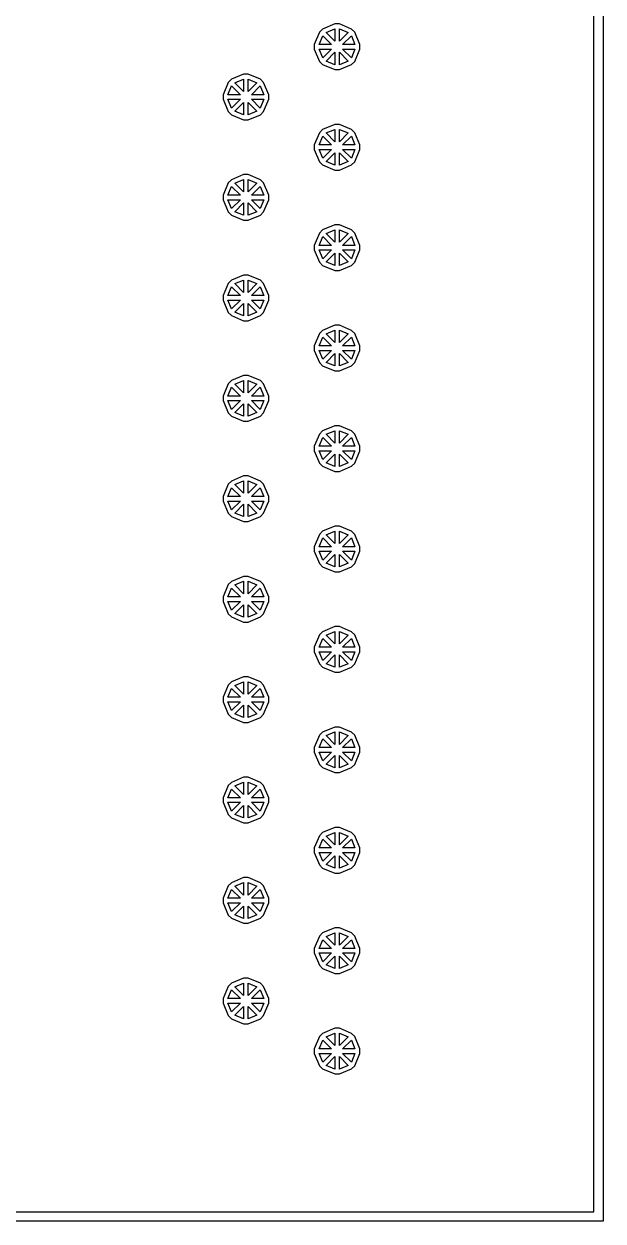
# Model space of a CAD drawing. Extents: x 0 to 194465, y -118660 to 40475.
# Drawn here: x 45330 to 58025, y 0 to 26222 of the extents above; entities that cross this region are included whole.
import ezdxf

# ---------------------------------------------------------------- set-up
doc = ezdxf.new("R2010")
doc.units = 13
doc.layers.add('Control 1 - Push up', color=6, linetype='Continuous')
doc.layers.add('Control 2 - Push down', color=1, linetype='Continuous')

msp = doc.modelspace()

# ---------------------------------------------------------------- linework, layer by layer
at = {"layer": 'Control 1 - Push up'}
for points in [[(50584, 22740), (50513, 22810), (50245, 22922), (50145, 22922), (49877, 22810), (49806, 22740), (49695, 22472), (49695, 22372), (49806, 22103), (49877, 22033), (50145, 21922), (50245, 21922), (50513, 22033), (50584, 22103), (50695, 22372), (50695, 22472)], [(49803, 22472), (49883, 22663), (50074, 22472)], [(50145, 22542), (49953, 22734), (50145, 22813)], [(50245, 22813), (50437, 22734), (50245, 22542)], [(50507, 22663), (50587, 22472), (50316, 22472)], [(49803, 22372), (50074, 22372), (49883, 22180)], [(49953, 22109), (50145, 22301), (50145, 22030)], [(50245, 22030), (50245, 22301), (50437, 22109)], [(50316, 22372), (50587, 22372), (50507, 22180)], [(52584, 21640), (52513, 21710), (52245, 21822), (52145, 21822), (51877, 21710), (51806, 21640), (51695, 21372), (51695, 21272), (51806, 21003), (51877, 20933), (52145, 20822), (52245, 20822), (52513, 20933), (52584, 21003), (52695, 21272), (52695, 21372)], [(51803, 21372), (51883, 21563), (52074, 21372)], [(52145, 21442), (51953, 21634), (52145, 21713)], [(52245, 21713), (52437, 21634), (52245, 21442)], [(52507, 21563), (52587, 21372), (52316, 21372)], [(51803, 21272), (52074, 21272), (51883, 21080)], [(52316, 21272), (52587, 21272), (52507, 21080)], [(51953, 21009), (52145, 21201), (52145, 20930)], [(52245, 20930), (52245, 21201), (52437, 21009)], [(50584, 20540), (50513, 20610), (50245, 20722), (50145, 20722), (49877, 20610), (49806, 20540), (49695, 20272), (49695, 20172), (49806, 19903), (49877, 19833), (50145, 19722), (50245, 19722), (50513, 19833), (50584, 19903), (50695, 20172), (50695, 20272)], [(49803, 20272), (49883, 20463), (50074, 20272)], [(50145, 20342), (49953, 20534), (50145, 20613)], [(50245, 20613), (50437, 20534), (50245, 20342)], [(50507, 20463), (50587, 20272), (50316, 20272)], [(49803, 20172), (50074, 20172), (49883, 19980)], [(49953, 19909), (50145, 20101), (50145, 19830)], [(50245, 19830), (50245, 20101), (50437, 19909)], [(50316, 20172), (50587, 20172), (50507, 19980)]]:
    msp.add_lwpolyline(points, close=True, dxfattribs=at)
at = {"layer": 'Control 2 - Push down'}
for points in [[(200, 40075), (200, 200), (57825, 200), (57825, 40275), (0, 40275), (0, 40475), (58025, 40475), (58025, 0), (0, 0), (0, 40075)], [(52584, 26040), (52513, 26110), (52245, 26222), (52145, 26222), (51877, 26110), (51806, 26040), (51695, 25772), (51695, 25672), (51806, 25403), (51877, 25333), (52145, 25222), (52245, 25222), (52513, 25333), (52584, 25403), (52695, 25672), (52695, 25772)], [(51803, 25772), (51883, 25963), (52074, 25772)], [(52145, 25842), (51953, 26034), (52145, 26113)], [(52245, 26113), (52437, 26034), (52245, 25842)], [(52507, 25963), (52587, 25772), (52316, 25772)], [(51803, 25672), (52074, 25672), (51883, 25480)], [(51953, 25409), (52145, 25601), (52145, 25330)], [(52245, 25330), (52245, 25601), (52437, 25409)], [(52316, 25672), (52587, 25672), (52507, 25480)], [(50584, 24940), (50513, 25010), (50245, 25122), (50145, 25122), (49877, 25010), (49806, 24940), (49695, 24672), (49695, 24572), (49806, 24303), (49877, 24233), (50145, 24122), (50245, 24122), (50513, 24233), (50584, 24303), (50695, 24572), (50695, 24672)], [(50145, 24742), (49953, 24934), (50145, 25013)], [(50245, 25013), (50437, 24934), (50245, 24742)], [(49803, 24672), (49883, 24863), (50074, 24672)], [(50507, 24863), (50587, 24672), (50316, 24672)], [(49803, 24572), (50074, 24572), (49883, 24380)], [(49953, 24309), (50145, 24501), (50145, 24230)], [(50245, 24230), (50245, 24501), (50437, 24309)], [(50316, 24572), (50587, 24572), (50507, 24380)], [(52584, 23840), (52513, 23910), (52245, 24022), (52145, 24022), (51877, 23910), (51806, 23840), (51695, 23572), (51695, 23472), (51806, 23203), (51877, 23133), (52145, 23022), (52245, 23022), (52513, 23133), (52584, 23203), (52695, 23472), (52695, 23572)], [(52145, 23642), (51953, 23834), (52145, 23913)], [(52245, 23913), (52437, 23834), (52245, 23642)], [(51803, 23572), (51883, 23763), (52074, 23572)], [(52507, 23763), (52587, 23572), (52316, 23572)], [(51803, 23472), (52074, 23472), (51883, 23280)], [(51953, 23209), (52145, 23401), (52145, 23130)], [(52245, 23130), (52245, 23401), (52437, 23209)], [(52316, 23472), (52587, 23472), (52507, 23280)], [(52584, 19440), (52513, 19510), (52245, 19622), (52145, 19622), (51877, 19510), (51806, 19440), (51695, 19172), (51695, 19072), (51806, 18803), (51877, 18733), (52145, 18622), (52245, 18622), (52513, 18733), (52584, 18803), (52695, 19072), (52695, 19172)], [(52145, 19242), (51953, 19434), (52145, 19513)], [(52245, 19513), (52437, 19434), (52245, 19242)], [(51803, 19172), (51883, 19363), (52074, 19172)], [(52507, 19363), (52587, 19172), (52316, 19172)], [(51803, 19072), (52074, 19072), (51883, 18880)], [(51953, 18809), (52145, 19001), (52145, 18730)], [(52245, 18730), (52245, 19001), (52437, 18809)], [(52316, 19072), (52587, 19072), (52507, 18880)], [(50584, 18340), (50513, 18410), (50245, 18522), (50145, 18522), (49877, 18410), (49806, 18340), (49695, 18072), (49695, 17972), (49806, 17703), (49877, 17633), (50145, 17522), (50245, 17522), (50513, 17633), (50584, 17703), (50695, 17972), (50695, 18072)], [(50145, 18142), (49953, 18334), (50145, 18413)], [(50245, 18413), (50437, 18334), (50245, 18142)], [(49803, 18072), (49883, 18263), (50074, 18072)], [(50507, 18263), (50587, 18072), (50316, 18072)], [(49803, 17972), (50074, 17972), (49883, 17780)], [(49953, 17709), (50145, 17901), (50145, 17630)], [(50245, 17630), (50245, 17901), (50437, 17709)], [(50316, 17972), (50587, 17972), (50507, 17780)], [(52584, 17240), (52513, 17310), (52245, 17422), (52145, 17422), (51877, 17310), (51806, 17240), (51695, 16972), (51695, 16872), (51806, 16603), (51877, 16533), (52145, 16422), (52245, 16422), (52513, 16533), (52584, 16603), (52695, 16872), (52695, 16972)], [(52145, 17042), (51953, 17234), (52145, 17313)], [(52245, 17313), (52437, 17234), (52245, 17042)], [(51803, 16972), (51883, 17163), (52074, 16972)], [(52507, 17163), (52587, 16972), (52316, 16972)], [(51803, 16872), (52074, 16872), (51883, 16680)], [(51953, 16609), (52145, 16801), (52145, 16530)], [(52245, 16530), (52245, 16801), (52437, 16609)], [(52316, 16872), (52587, 16872), (52507, 16680)], [(50584, 16140), (50513, 16210), (50245, 16322), (50145, 16322), (49877, 16210), (49806, 16140), (49695, 15872), (49695, 15772), (49806, 15503), (49877, 15433), (50145, 15322), (50245, 15322), (50513, 15433), (50584, 15503), (50695, 15772), (50695, 15872)], [(49803, 15872), (49883, 16063), (50074, 15872)], [(50145, 15942), (49953, 16134), (50145, 16213)], [(50245, 16213), (50437, 16134), (50245, 15942)], [(50507, 16063), (50587, 15872), (50316, 15872)], [(49803, 15772), (50074, 15772), (49883, 15580)], [(50316, 15772), (50587, 15772), (50507, 15580)], [(49953, 15509), (50145, 15701), (50145, 15430)], [(50245, 15430), (50245, 15701), (50437, 15509)], [(52584, 15040), (52513, 15110), (52245, 15222), (52145, 15222), (51877, 15110), (51806, 15040), (51695, 14772), (51695, 14672), (51806, 14403), (51877, 14333), (52145, 14222), (52245, 14222), (52513, 14333), (52584, 14403), (52695, 14672), (52695, 14772)], [(51803, 14772), (51883, 14963), (52074, 14772)], [(52145, 14842), (51953, 15034), (52145, 15113)], [(52245, 15113), (52437, 15034), (52245, 14842)], [(52507, 14963), (52587, 14772), (52316, 14772)], [(51803, 14672), (52074, 14672), (51883, 14480)], [(51953, 14409), (52145, 14601), (52145, 14330)], [(52245, 14330), (52245, 14601), (52437, 14409)], [(52316, 14672), (52587, 14672), (52507, 14480)], [(50584, 13940), (50513, 14010), (50245, 14122), (50145, 14122), (49877, 14010), (49806, 13940), (49695, 13672), (49695, 13572), (49806, 13303), (49877, 13233), (50145, 13122), (50245, 13122), (50513, 13233), (50584, 13303), (50695, 13572), (50695, 13672)], [(50145, 13742), (49953, 13934), (50145, 14013)], [(50245, 14013), (50437, 13934), (50245, 13742)], [(49803, 13672), (49883, 13863), (50074, 13672)], [(50507, 13863), (50587, 13672), (50316, 13672)], [(49803, 13572), (50074, 13572), (49883, 13380)], [(49953, 13309), (50145, 13501), (50145, 13230)], [(50245, 13230), (50245, 13501), (50437, 13309)], [(50316, 13572), (50587, 13572), (50507, 13380)], [(52584, 12840), (52513, 12910), (52245, 13022), (52145, 13022), (51877, 12910), (51806, 12840), (51695, 12572), (51695, 12472), (51806, 12203), (51877, 12133), (52145, 12022), (52245, 12022), (52513, 12133), (52584, 12203), (52695, 12472), (52695, 12572)], [(52145, 12642), (51953, 12834), (52145, 12913)], [(52245, 12913), (52437, 12834), (52245, 12642)], [(51803, 12572), (51883, 12763), (52074, 12572)], [(52507, 12763), (52587, 12572), (52316, 12572)], [(51803, 12472), (52074, 12472), (51883, 12280)], [(51953, 12209), (52145, 12401), (52145, 12130)], [(52245, 12130), (52245, 12401), (52437, 12209)], [(52316, 12472), (52587, 12472), (52507, 12280)], [(50584, 11740), (50513, 11810), (50245, 11922), (50145, 11922), (49877, 11810), (49806, 11740), (49695, 11472), (49695, 11372), (49806, 11103), (49877, 11033), (50145, 10922), (50245, 10922), (50513, 11033), (50584, 11103), (50695, 11372), (50695, 11472)], [(50145, 11542), (49953, 11734), (50145, 11813)], [(50245, 11813), (50437, 11734), (50245, 11542)], [(49803, 11472), (49883, 11663), (50074, 11472)], [(50507, 11663), (50587, 11472), (50316, 11472)], [(49803, 11372), (50074, 11372), (49883, 11180)], [(49953, 11109), (50145, 11301), (50145, 11030)], [(50245, 11030), (50245, 11301), (50437, 11109)], [(50316, 11372), (50587, 11372), (50507, 11180)], [(52584, 10640), (52513, 10710), (52245, 10822), (52145, 10822), (51877, 10710), (51806, 10640), (51695, 10372), (51695, 10272), (51806, 10003), (51877, 9933), (52145, 9822), (52245, 9822), (52513, 9933), (52584, 10003), (52695, 10272), (52695, 10372)], [(51803, 10372), (51883, 10563), (52074, 10372)], [(52145, 10442), (51953, 10634), (52145, 10713)], [(52245, 10713), (52437, 10634), (52245, 10442)], [(52507, 10563), (52587, 10372), (52316, 10372)], [(51803, 10272), (52074, 10272), (51883, 10080)], [(52316, 10272), (52587, 10272), (52507, 10080)], [(51953, 10009), (52145, 10201), (52145, 9930)], [(52245, 9930), (52245, 10201), (52437, 10009)], [(50584, 9540), (50513, 9610), (50245, 9722), (50145, 9722), (49877, 9610), (49806, 9540), (49695, 9272), (49695, 9172), (49806, 8903), (49877, 8833), (50145, 8722), (50245, 8722), (50513, 8833), (50584, 8903), (50695, 9172), (50695, 9272)], [(49803, 9272), (49883, 9463), (50074, 9272)], [(50145, 9342), (49953, 9534), (50145, 9613)], [(50245, 9613), (50437, 9534), (50245, 9342)], [(50507, 9463), (50587, 9272), (50316, 9272)], [(49803, 9172), (50074, 9172), (49883, 8980)], [(49953, 8909), (50145, 9101), (50145, 8830)], [(50245, 8830), (50245, 9101), (50437, 8909)], [(50316, 9172), (50587, 9172), (50507, 8980)], [(52584, 8440), (52513, 8510), (52245, 8622), (52145, 8622), (51877, 8510), (51806, 8440), (51695, 8172), (51695, 8072), (51806, 7803), (51877, 7733), (52145, 7622), (52245, 7622), (52513, 7733), (52584, 7803), (52695, 8072), (52695, 8172)], [(52145, 8242), (51953, 8434), (52145, 8513)], [(52245, 8513), (52437, 8434), (52245, 8242)], [(51803, 8172), (51883, 8363), (52074, 8172)], [(52507, 8363), (52587, 8172), (52316, 8172)], [(51803, 8072), (52074, 8072), (51883, 7880)], [(51953, 7809), (52145, 8001), (52145, 7730)], [(52245, 7730), (52245, 8001), (52437, 7809)], [(52316, 8072), (52587, 8072), (52507, 7880)], [(50584, 7340), (50513, 7410), (50245, 7522), (50145, 7522), (49877, 7410), (49806, 7340), (49695, 7072), (49695, 6972), (49806, 6703), (49877, 6633), (50145, 6522), (50245, 6522), (50513, 6633), (50584, 6703), (50695, 6972), (50695, 7072)], [(50145, 7142), (49953, 7334), (50145, 7413)], [(50245, 7413), (50437, 7334), (50245, 7142)], [(49803, 7072), (49883, 7263), (50074, 7072)], [(50507, 7263), (50587, 7072), (50316, 7072)], [(49803, 6972), (50074, 6972), (49883, 6780)], [(49953, 6709), (50145, 6901), (50145, 6630)], [(50245, 6630), (50245, 6901), (50437, 6709)], [(50316, 6972), (50587, 6972), (50507, 6780)], [(52584, 6240), (52513, 6310), (52245, 6422), (52145, 6422), (51877, 6310), (51806, 6240), (51695, 5972), (51695, 5872), (51806, 5603), (51877, 5533), (52145, 5422), (52245, 5422), (52513, 5533), (52584, 5603), (52695, 5872), (52695, 5972)], [(52145, 6042), (51953, 6234), (52145, 6313)], [(52245, 6313), (52437, 6234), (52245, 6042)], [(51803, 5972), (51883, 6163), (52074, 5972)], [(52507, 6163), (52587, 5972), (52316, 5972)], [(51803, 5872), (52074, 5872), (51883, 5680)], [(51953, 5609), (52145, 5801), (52145, 5530)], [(52245, 5530), (52245, 5801), (52437, 5609)], [(52316, 5872), (52587, 5872), (52507, 5680)], [(50584, 5140), (50513, 5210), (50245, 5322), (50145, 5322), (49877, 5210), (49806, 5140), (49695, 4872), (49695, 4772), (49806, 4503), (49877, 4433), (50145, 4322), (50245, 4322), (50513, 4433), (50584, 4503), (50695, 4772), (50695, 4872)], [(49803, 4872), (49883, 5063), (50074, 4872)], [(50145, 4942), (49953, 5134), (50145, 5213)], [(50245, 5213), (50437, 5134), (50245, 4942)], [(50507, 5063), (50587, 4872), (50316, 4872)], [(49803, 4772), (50074, 4772), (49883, 4580)], [(50316, 4772), (50587, 4772), (50507, 4580)], [(49953, 4509), (50145, 4701), (50145, 4430)], [(50245, 4430), (50245, 4701), (50437, 4509)], [(52584, 4040), (52513, 4110), (52245, 4222), (52145, 4222), (51877, 4110), (51806, 4040), (51695, 3772), (51695, 3672), (51806, 3403), (51877, 3333), (52145, 3222), (52245, 3222), (52513, 3333), (52584, 3403), (52695, 3672), (52695, 3772)], [(51803, 3772), (51883, 3963), (52074, 3772)], [(52145, 3842), (51953, 4034), (52145, 4113)], [(52245, 4113), (52437, 4034), (52245, 3842)], [(52507, 3963), (52587, 3772), (52316, 3772)], [(51803, 3672), (52074, 3672), (51883, 3480)], [(52316, 3672), (52587, 3672), (52507, 3480)], [(51953, 3409), (52145, 3601), (52145, 3330)], [(52245, 3330), (52245, 3601), (52437, 3409)]]:
    msp.add_lwpolyline(points, close=True, dxfattribs=at)

doc.saveas('drawing.dxf')
